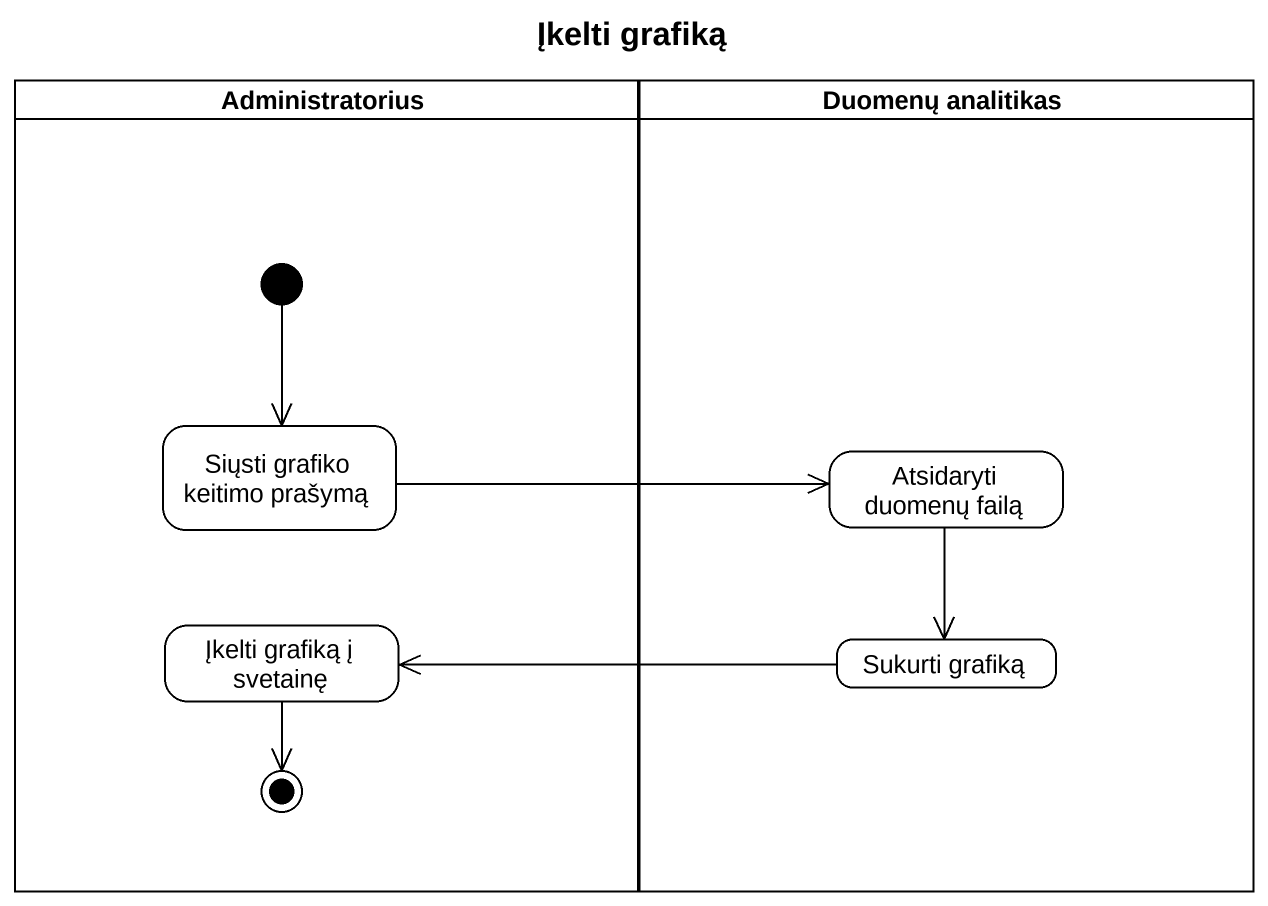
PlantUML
@startuml
title Įkelti grafiką
hide empty description
state Administratorius <<partition>> {
  state "Siųsti grafiko keitimo prašymą" as Siųsti_grafiko_keitimo
  state "Įkelti grafiką į svetainę" as Įkelti_grafiką_į_svetainę
  [*] --> Siųsti_grafiko_keitimo
  Įkelti_grafiką_į_svetainę --> [*]
}
state "Duomenų analitikas" as Duomenų_analitikas <<partition>> {
  state "Atsidaryti duomenų failą" as Atsidaryti_duomenų_failą
  state "Sukurti grafiką" as Sukurti_grafiką
}
Siųsti_grafiko_keitimo -right-> Atsidaryti_duomenų_failą
Atsidaryti_duomenų_failą --> Sukurti_grafiką
Sukurti_grafiką -left-> Įkelti_grafiką_į_svetainę
@enduml
